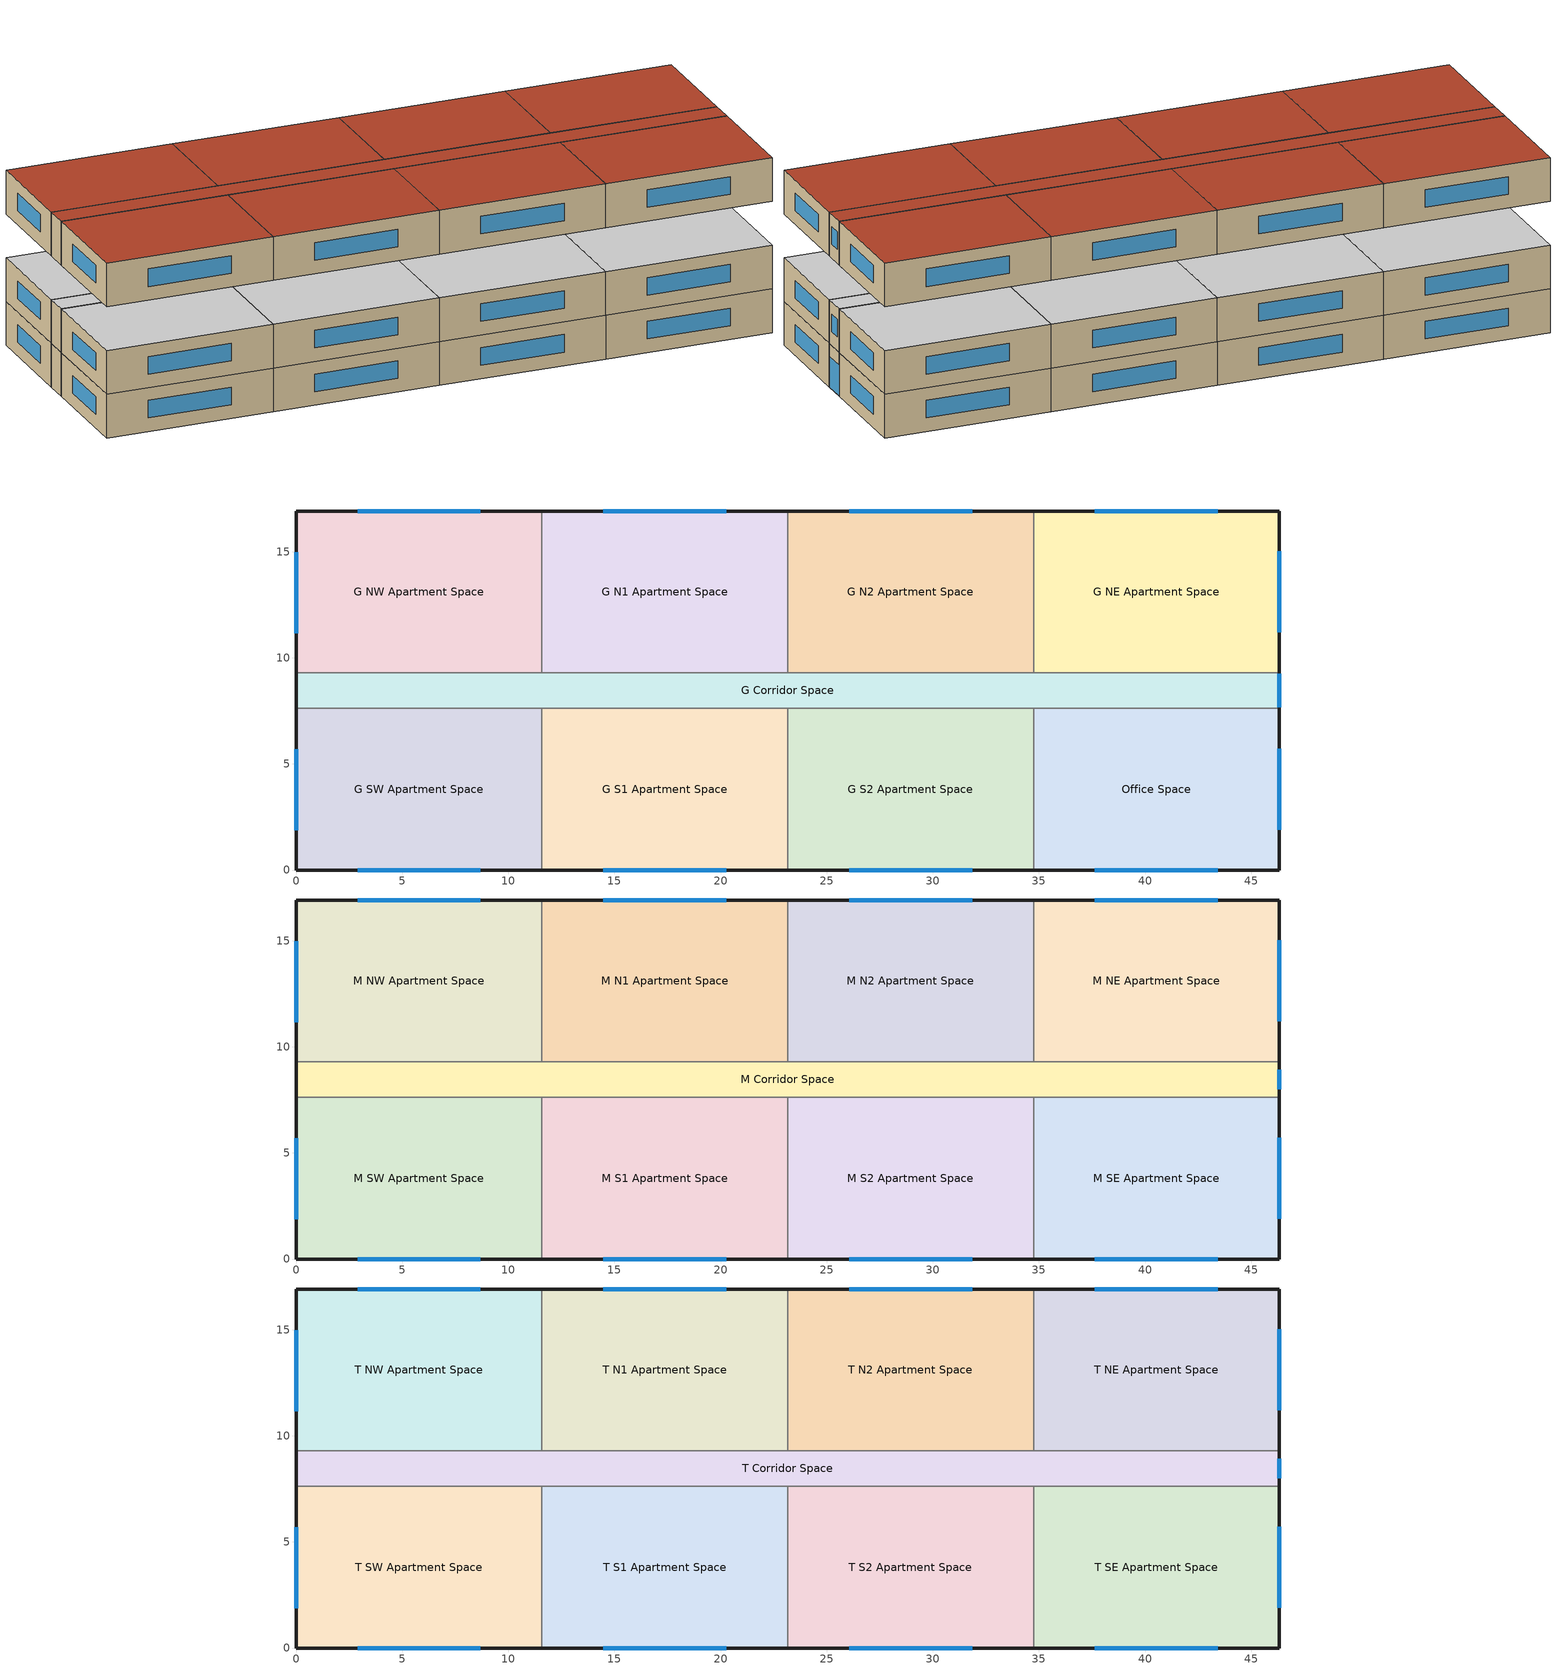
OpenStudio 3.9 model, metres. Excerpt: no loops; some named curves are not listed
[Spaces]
G N2 Apartment Space
 floor ground (F-Factor Slab - g GFloor N2A): 34.75,16.92 34.75,9.3 23.16,9.3 23.16,16.92 z0
 wall outside (res_ext_wall_grd): 34.75,16.92 23.16,16.92 z0:3.05
 wall to G N1 Apartment Space: 23.16,16.92 23.16,9.3 z0:3.05
 wall to G Corridor Space (int_wall): 23.16,9.3 34.75,9.3 z0:3.05
 wall to G NE Apartment Space (int_wall): 34.75,9.3 34.75,16.92 z0:3.05
 window (ResWindow_U_0.5946_SHGC_0.39): 31.85,16.92 26.06,16.92 z0.95:2.17
 ceiling adiabatic (int_slab_ceiling): 34.75,9.3 34.75,16.92 23.16,16.92 23.16,9.3 z3.05
G SW Apartment Space
 floor ground (F-Factor Slab - g GFloor SWA): 11.58,7.62 11.58,0 0,0 0,7.62 z0
 wall outside (res_ext_wall_grd): 0,7.62 0,0 11.58,0 z0:3.05
 wall to G Corridor Space (int_wall): 11.58,7.62 0,7.62 z0:3.05
 wall to G S1 Apartment Space (int_wall): 11.58,0 11.58,7.62 z0:3.05
 window (ResWindow_U_0.5946_SHGC_0.39): 2.9,0 8.69,0 / 0,5.68 0,1.87 z0.95:2.17
 ceiling adiabatic (int_slab_ceiling): 11.58,0 11.58,7.62 0,7.62 0,0 z3.05
G S1 Apartment Space
 floor ground (F-Factor Slab - g GFloor S1A): 23.16,7.62 23.16,0 11.58,0 11.58,7.62 z0
 wall outside (res_ext_wall_grd): 11.58,0 23.16,0 z0:3.05
 wall to G Corridor Space (int_wall): 23.16,7.62 11.58,7.62 z0:3.05
 wall to G S2 Apartment Space (int_wall): 23.16,0 23.16,7.62 z0:3.05
 window (ResWindow_U_0.5946_SHGC_0.39): 14.48,0 20.27,0 z0.95:2.17
 ceiling adiabatic (int_slab_ceiling): 23.16,0 23.16,7.62 11.58,7.62 11.58,0 z3.05
G S2 Apartment Space
 floor ground (F-Factor Slab - g GFloor S2A): 34.75,7.62 34.75,0 23.16,0 23.16,7.62 z0
 wall outside (res_ext_wall_grd): 23.16,0 34.75,0 z0:3.05
 wall to G Corridor Space (int_wall): 34.75,7.62 23.16,7.62 z0:3.05
 wall to Office Space (int_wall): 34.75,0 34.75,7.62 z0:3.05
 window (ResWindow_U_0.5946_SHGC_0.39): 26.06,0 31.85,0 z0.95:2.17
 ceiling adiabatic (int_slab_ceiling): 34.75,0 34.75,7.62 23.16,7.62 23.16,0 z3.05
Office Space
 floor ground (F-Factor Slab - g GFloor SEA): 46.33,7.62 46.33,0 34.75,0 34.75,7.62 z0
 wall outside (nonres_ext_wall_grd): 34.75,0 46.33,0 46.33,7.62 z0:3.05
 wall to G Corridor Space (int_wall): 46.33,7.62 34.75,7.62 z0:3.05
 window (NonresWindow_U_0.5946_SHGC_0.39): 37.64,0 43.43,0 / 46.33,1.9 46.33,5.71 z0.95:2.17
 ceiling adiabatic (int_slab_ceiling): 46.33,0 46.33,7.62 34.75,7.62 34.75,0 z3.05
G NW Apartment Space
 floor ground (F-Factor Slab - g GFloor NWA): 11.58,16.92 11.58,9.3 0,9.3 0,16.92 z0
 wall outside (res_ext_wall_grd): 11.58,16.92 0,16.92 0,9.3 z0:3.05
 wall to G Corridor Space (int_wall): 0,9.3 11.58,9.3 z0:3.05
 wall to G N1 Apartment Space (int_wall): 11.58,9.3 11.58,16.92 z0:3.05
 window (ResWindow_U_0.5946_SHGC_0.39): 0,14.97 0,11.16 / 8.69,16.92 2.89,16.92 z0.95:2.17
 ceiling adiabatic (int_slab_ceiling): 11.58,9.3 11.58,16.92 0,16.92 0,9.3 z3.05
G N1 Apartment Space
 floor ground (F-Factor Slab - g GFloor N1A): 23.16,16.92 23.16,9.3 11.58,9.3 11.58,16.92 z0
 wall outside (res_ext_wall_grd): 23.16,16.92 11.58,16.92 z0:3.05
 wall to G Corridor Space (int_wall): 11.58,9.3 23.16,9.3 z0:3.05
 window (ResWindow_U_0.5946_SHGC_0.39): 20.27,16.92 14.48,16.92 z0.95:2.17
 ceiling adiabatic (int_slab_ceiling): 23.16,9.3 23.16,16.92 11.58,16.92 11.58,9.3 z3.05
G NE Apartment Space
 floor ground (F-Factor Slab - g GFloor NEA): 46.33,16.92 46.33,9.3 34.75,9.3 34.75,16.92 z0
 wall outside (res_ext_wall_grd): 46.33,9.3 46.33,16.92 34.75,16.92 z0:3.05
 wall to G Corridor Space (int_wall): 34.75,9.3 46.33,9.3 z0:3.05
 window (ResWindow_U_0.5946_SHGC_0.39): 46.33,11.2 46.33,15.01 / 43.43,16.92 37.64,16.92 z0.95:2.17
 ceiling adiabatic (int_slab_ceiling): 46.33,9.3 46.33,16.92 34.75,16.92 34.75,9.3 z3.05
G Corridor Space
 floor ground (F-Factor Slab - g Floor C): 46.33,9.3 46.33,7.62 0,7.62 0,9.3 z0
 wall outside (nonres_ext_wall_grd): 0,9.3 0,7.62 / 46.33,7.62 46.33,9.3 z0:3.05
 window (NonresWindow_U_0.5946_SHGC_0.39): 46.33,7.67 46.33,9.25 z0.03:2.13
 ceiling adiabatic (int_slab_ceiling): 46.33,7.62 46.33,9.3 0,9.3 0,7.62 z3.05
M NW Apartment Space
 floor adiabatic (ext_slab_8in_with_carpet): 11.58,16.92 11.58,9.3 0,9.3 0,16.92 z3.05
 wall outside (res_ext_wall_mid): 11.58,16.92 0,16.92 0,9.3 z3.05:6.1
 wall to M Corridor Space (int_wall): 0,9.3 11.58,9.3 z3.05:6.1
 wall to M N1 Apartment Space (int_wall): 11.58,9.3 11.58,16.92 z3.05:6.1
 window (ResWindow_U_0.5946_SHGC_0.39): 0,14.97 0,11.16 / 8.69,16.92 2.89,16.92 z4:5.22
 ceiling adiabatic (int_slab_ceiling): 11.58,9.3 11.58,16.92 0,16.92 0,9.3 z6.1
M N1 Apartment Space
 floor adiabatic (ext_slab_8in_with_carpet): 23.16,16.92 23.16,9.3 11.58,9.3 11.58,16.92 z3.05
 wall outside (res_ext_wall_mid): 23.16,16.92 11.58,16.92 z3.05:6.1
 wall to M Corridor Space (int_wall): 11.58,9.3 23.16,9.3 z3.05:6.1
 wall to M N2 Apartment Space (int_wall): 23.16,9.3 23.16,16.92 z3.05:6.1
 window (ResWindow_U_0.5946_SHGC_0.39): 20.27,16.92 14.48,16.92 z4:5.22
 ceiling adiabatic (int_slab_ceiling): 23.16,9.3 23.16,16.92 11.58,16.92 11.58,9.3 z6.1
M N2 Apartment Space
 floor adiabatic (ext_slab_8in_with_carpet): 34.75,16.92 34.75,9.3 23.16,9.3 23.16,16.92 z3.05
 wall outside (res_ext_wall_mid): 34.75,16.92 23.16,16.92 z3.05:6.1
 wall to M Corridor Space (int_wall): 23.16,9.3 34.75,9.3 z3.05:6.1
 wall to M NE Apartment Space (int_wall): 34.75,9.3 34.75,16.92 z3.05:6.1
 window (ResWindow_U_0.5946_SHGC_0.39): 31.85,16.92 26.06,16.92 z4:5.22
 ceiling adiabatic (int_slab_ceiling): 34.75,9.3 34.75,16.92 23.16,16.92 23.16,9.3 z6.1
M NE Apartment Space
 floor adiabatic (ext_slab_8in_with_carpet): 46.33,16.92 46.33,9.3 34.75,9.3 34.75,16.92 z3.05
 wall outside (res_ext_wall_mid): 46.33,9.3 46.33,16.92 34.75,16.92 z3.05:6.1
 wall to M Corridor Space (int_wall): 34.75,9.3 46.33,9.3 z3.05:6.1
 window (ResWindow_U_0.5946_SHGC_0.39): 46.33,11.2 46.33,15.01 / 43.43,16.92 37.64,16.92 z4:5.22
 ceiling adiabatic (int_slab_ceiling): 46.33,9.3 46.33,16.92 34.75,16.92 34.75,9.3 z6.1
M SW Apartment Space
 floor adiabatic (ext_slab_8in_with_carpet): 11.58,7.62 11.58,0 0,0 0,7.62 z3.05
 wall outside (res_ext_wall_mid): 0,7.62 0,0 11.58,0 z3.05:6.1
 wall to M Corridor Space (int_wall): 11.58,7.62 0,7.62 z3.05:6.1
 wall to M S1 Apartment Space (int_wall): 11.58,0 11.58,7.62 z3.05:6.1
 window (ResWindow_U_0.5946_SHGC_0.39): 0,5.68 0,1.87 / 2.9,0 8.69,0 z4:5.22
 ceiling adiabatic (int_slab_ceiling): 11.58,0 11.58,7.62 0,7.62 0,0 z6.1
M SE Apartment Space
 floor adiabatic (ext_slab_8in_with_carpet): 46.33,7.62 46.33,0 34.75,0 34.75,7.62 z3.05
 wall outside (res_ext_wall_mid): 34.75,0 46.33,0 46.33,7.62 z3.05:6.1
 wall to M S2 Apartment Space: 34.75,7.62 34.75,0 z3.05:6.1
 wall to M Corridor Space (int_wall): 46.33,7.62 34.75,7.62 z3.05:6.1
 window (ResWindow_U_0.5946_SHGC_0.39): 37.64,0 43.43,0 / 46.33,1.9 46.33,5.71 z4:5.22
 ceiling adiabatic (int_slab_ceiling): 46.33,0 46.33,7.62 34.75,7.62 34.75,0 z6.1
M S1 Apartment Space
 floor adiabatic (ext_slab_8in_with_carpet): 23.16,7.62 23.16,0 11.58,0 11.58,7.62 z3.05
 wall outside (res_ext_wall_mid): 11.58,0 23.16,0 z3.05:6.1
 wall to M Corridor Space (int_wall): 23.16,7.62 11.58,7.62 z3.05:6.1
 wall to M S2 Apartment Space (int_wall): 23.16,0 23.16,7.62 z3.05:6.1
 window (ResWindow_U_0.5946_SHGC_0.39): 14.48,0 20.27,0 z4:5.22
 ceiling adiabatic (int_slab_ceiling): 23.16,0 23.16,7.62 11.58,7.62 11.58,0 z6.1
M S2 Apartment Space
 floor adiabatic (ext_slab_8in_with_carpet): 34.75,7.62 34.75,0 23.16,0 23.16,7.62 z3.05
 wall outside (res_ext_wall_mid): 23.16,0 34.75,0 z3.05:6.1
 wall to M Corridor Space (int_wall): 34.75,7.62 23.16,7.62 z3.05:6.1
 window (ResWindow_U_0.5946_SHGC_0.39): 26.06,0 31.85,0 z4:5.22
 ceiling adiabatic (int_slab_ceiling): 34.75,0 34.75,7.62 23.16,7.62 23.16,0 z6.1
M Corridor Space
 floor adiabatic (ext_slab_8in_with_carpet): 46.33,9.3 46.33,7.62 0,7.62 0,9.3 z3.05
 wall outside (nonres_ext_wall_mid): 0,9.3 0,7.62 / 46.33,7.62 46.33,9.3 z3.05:6.1
 window (NonresWindow_U_0.5946_SHGC_0.39): 46.33,8 46.33,8.91 z4:5.22
 ceiling adiabatic (int_slab_ceiling): 46.33,7.62 46.33,9.3 0,9.3 0,7.62 z6.1
T NW Apartment Space
 floor adiabatic (ext_slab_8in_with_carpet): 11.58,16.92 11.58,9.3 0,9.3 0,16.92 z9.14
 wall outside (res_ext_wall_top): 11.58,16.92 0,16.92 0,9.3 z9.14:12.19
 wall to T Corridor Space (int_wall): 0,9.3 11.58,9.3 z9.14:12.19
 wall to T N1 Apartment Space (int_wall): 11.58,9.3 11.58,16.92 z9.14:12.19
 window (ResWindow_U_0.5946_SHGC_0.39): 0,14.97 0,11.16 / 8.69,16.92 2.89,16.92 z10.1:11.32
 roof outside (res_roof): 11.58,9.3 11.58,16.92 0,16.92 0,9.3 z12.19
T N1 Apartment Space
 floor adiabatic (ext_slab_8in_with_carpet): 23.16,16.92 23.16,9.3 11.58,9.3 11.58,16.92 z9.14
 wall outside (res_ext_wall_top): 23.16,16.92 11.58,16.92 z9.14:12.19
 wall to T Corridor Space (int_wall): 11.58,9.3 23.16,9.3 z9.14:12.19
 wall to T N2 Apartment Space (int_wall): 23.16,9.3 23.16,16.92 z9.14:12.19
 window (ResWindow_U_0.5946_SHGC_0.39): 20.27,16.92 14.48,16.92 z10.1:11.32
 roof outside (res_roof): 23.16,9.3 23.16,16.92 11.58,16.92 11.58,9.3 z12.19
T N2 Apartment Space
 floor adiabatic (ext_slab_8in_with_carpet): 34.75,16.92 34.75,9.3 23.16,9.3 23.16,16.92 z9.14
 wall outside (res_ext_wall_top): 34.75,16.92 23.16,16.92 z9.14:12.19
 wall to T Corridor Space (int_wall): 23.16,9.3 34.75,9.3 z9.14:12.19
 wall to T NE Apartment Space (int_wall): 34.75,9.3 34.75,16.92 z9.14:12.19
 window (ResWindow_U_0.5946_SHGC_0.39): 31.85,16.92 26.06,16.92 z10.1:11.32
 roof outside (res_roof): 34.75,9.3 34.75,16.92 23.16,16.92 23.16,9.3 z12.19
T NE Apartment Space
 floor adiabatic (ext_slab_8in_with_carpet): 46.33,16.92 46.33,9.3 34.75,9.3 34.75,16.92 z9.14
 wall outside (res_ext_wall_top): 46.33,9.3 46.33,16.92 34.75,16.92 z9.14:12.19
 wall to T Corridor Space (int_wall): 34.75,9.3 46.33,9.3 z9.14:12.19
 window (ResWindow_U_0.5946_SHGC_0.39): 46.33,11.2 46.33,15.01 / 43.43,16.92 37.64,16.92 z10.1:11.32
 roof outside (res_roof): 46.33,9.3 46.33,16.92 34.75,16.92 34.75,9.3 z12.19
T SW Apartment Space
 floor adiabatic (ext_slab_8in_with_carpet): 11.58,7.62 11.58,0 0,0 0,7.62 z9.14
 wall outside (res_ext_wall_top): 0,7.62 0,0 11.58,0 z9.14:12.19
 wall to T Corridor Space (int_wall): 11.58,7.62 0,7.62 z9.14:12.19
 wall to T S1 Apartment Space (int_wall): 11.58,0 11.58,7.62 z9.14:12.19
 window (ResWindow_U_0.5946_SHGC_0.39): 2.9,0 8.69,0 / 0,5.68 0,1.87 z10.1:11.32
 roof outside (res_roof): 11.58,0 11.58,7.62 0,7.62 0,0 z12.19
T SE Apartment Space
 floor adiabatic (ext_slab_8in_with_carpet): 46.33,7.62 46.33,0 34.75,0 34.75,7.62 z9.14
 wall outside (res_ext_wall_top): 34.75,0 46.33,0 46.33,7.62 z9.14:12.19
 wall to T S2 Apartment Space: 34.75,7.62 34.75,0 z9.14:12.19
 wall to T Corridor Space (int_wall): 46.33,7.62 34.75,7.62 z9.14:12.19
 window (ResWindow_U_0.5946_SHGC_0.39): 37.64,0 43.43,0 / 46.33,1.9 46.33,5.71 z10.1:11.32
 roof outside (res_roof): 46.33,0 46.33,7.62 34.75,7.62 34.75,0 z12.19
T S1 Apartment Space
 floor adiabatic (ext_slab_8in_with_carpet): 23.16,7.62 23.16,0 11.58,0 11.58,7.62 z9.14
 wall outside (res_ext_wall_top): 11.58,0 23.16,0 z9.14:12.19
 wall to T Corridor Space (int_wall): 23.16,7.62 11.58,7.62 z9.14:12.19
 wall to T S2 Apartment Space (int_wall): 23.16,0 23.16,7.62 z9.14:12.19
 window (ResWindow_U_0.5946_SHGC_0.39): 14.48,0 20.27,0 z10.1:11.32
 roof outside (res_roof): 23.16,0 23.16,7.62 11.58,7.62 11.58,0 z12.19
T S2 Apartment Space
 floor adiabatic (ext_slab_8in_with_carpet): 34.75,7.62 34.75,0 23.16,0 23.16,7.62 z9.14
 wall outside (res_ext_wall_top): 23.16,0 34.75,0 z9.14:12.19
 wall to T Corridor Space (int_wall): 34.75,7.62 23.16,7.62 z9.14:12.19
 window (ResWindow_U_0.5946_SHGC_0.39): 26.06,0 31.85,0 z10.1:11.32
 roof outside (res_roof): 34.75,0 34.75,7.62 23.16,7.62 23.16,0 z12.19
T Corridor Space
 floor adiabatic (ext_slab_8in_with_carpet): 46.33,9.3 46.33,7.62 0,7.62 0,9.3 z9.14
 wall outside (nonres_ext_wall_top): 0,9.3 0,7.62 / 46.33,7.62 46.33,9.3 z9.14:12.19
 window (NonresWindow_U_0.5946_SHGC_0.39): 46.33,8 46.33,8.91 z10.1:11.32
 roof outside (nonres_roof): 46.33,7.62 46.33,9.3 0,9.3 0,7.62 z12.19
[Site]
Boston Logan IntL Arpt: Latitude {deg}=42.37; Longitude {deg}=-71.02; Time Zone {hr}=-5; Elevation {m}=6; Terrain=City
[Building]
Prototype 4 - DOERefPre1980MidriseApartment - BERDO Configuration: North Axis {deg}=0; Default Construction Set=DOE Ref Pre-1980 - MidApt - ASHRAE 169-2013-5A
[ClimateZones]
Climate Zone Institution Name 1=ASHRAE; Climate Zone Document Name 1=ANSI/ASHRAE Standard 169; Climate Zone Document Year 1=2006; Climate Zone Value 1=5A; Climate Zone Institution Name 2=CEC; Climate Zone Document Name 2=California Climate Zone Descriptions; Climate Zone Document Year 2=1995
[SizingPeriod:DesignDay] Barometric Pressure {Pa}=101253; Rain Indicator=No; Snow Indicator=No; Day of Month=21; Daylight Saving Time Indicator=No; Humidity Condition Type=Wetbulb; Dry-Bulb Temperature Range Modifier Type=DefaultMultipliers
Name | Maximum Dry-Bulb Temperature {C} | Daily Dry-Bulb Temperature Range {deltaC} | Wind Speed {m/s} | Wind Direction {deg} | Month | Day Type | Wetbulb or DewPoint at Maximum Dry-Bulb {C} | Solar Model Indicator | ASHRAE Clear Sky Optical Depth for Beam Irradiance | ASHRAE Clear Sky Optical Depth for Diffuse Irradiance | Sky Clearness
Boston Logan IntL Arpt Ann Clg .4% Condns DB=>MWB 1 | 32.7 | 8.4 | 6.3 | 270 | 7 | SummerDesignDay | 22.9 | ASHRAETau | 0.488 | 1.95
Boston Logan IntL Arpt Ann Clg .4% Condns WB=>MDB 1 | 30.2 | 8.4 | 6.3 | 270 | 7 | SummerDesignDay | 24.6 | ASHRAETau | 0.488 | 1.95
Boston Logan IntL Arpt Ann Htg 99.6% Condns DB 1 | -13.6 | 0 | 7.2 | 320 | 1 | WinterDesignDay | -13.6 | ASHRAEClearSky |  |  | 0
[Material]
Name | Roughness | Thickness {m} | Conductivity {W/m-K} | Density {kg/m3} | Specific Heat {J/kg-K} | Thermal Absorptance | Solar Absorptance | Visible Absorptance
Std Wood 6inch | MediumSmooth | 0.15 | 0.12 | 540 | 1210 | 0.9 | 0.7 | 0.7
F07 25mm stucco; 25mm Stucco | Smooth | 0.0254 | 0.72 | 1856 | 840 | 0.9 | 0.7 | 0.7
F08 Metal surface | Smooth | 0.0008 | 45.28 | 7824 | 500
F13 Built-up roofing | Rough | 0.0095 | 0.16 | 1120 | 1460 | 0.9 | 0.7
G01 13mm gypsum board | Smooth | 0.0127 | 0.16 | 800 | 1090 | 0.9 | 0.7 | 0.5
G01 16mm gypsum board | MediumSmooth | 0.0159 | 0.16 | 800 | 1090
100mm Normalweight concrete floor | MediumRough | 0.1016 | 2.31 | 2322 | 832
200mm Normalweight concrete floor | MediumRough | 0.2032 | 2.31 | 2322 | 832
4 in. Normalweight Concrete Floor | MediumRough | 0.1016 | 2.31 | 2322 | 832 | 0.9 | 0.7 | 0.7
5/8 in. Gypsum Board | MediumSmooth | 0.0159 | 0.16 | 800 | 1090 | 0.9 | 0.7 | 0.7
Roof Membrane | VeryRough | 0.0095 | 0.16 | 1121.29 | 1460 | 0.9 | 0.7 | 0.7
Metal Roof Surface | Smooth | 0.0008 | 45.28 | 7824 | 500 | 0.9 | 0.7 | 0.7
6 in. Normalweight Concrete Floor | MediumRough | 0.1524 | 2.31 | 2322 | 832 | 0.9 | 0.7 | 0.7
8 in. Concrete Block Basement Wall | MediumRough | 0.2032 | 1.326 | 1842 | 912 | 0.9 | 0.7 | 0.7
G05 25mm wood | MediumSmooth | 0.0254 | 0.15 | 608 | 1630 | 0.9 | 0.5 | 0.5
[Material:NoMass] Thermal Absorptance=0.9; Solar Absorptance=0.7
Name | Roughness | Thermal Resistance {m2-K/W} | Visible Absorptance
CP02 CARPET PAD | VeryRough | 0.21648 | 0.8
Nonres_Roof_Insulation; Res_Roof_Insulation | MediumSmooth | 2.59864 | 0.7
Nonres_Exterior_Wall_Insulation_grd | MediumSmooth | 0.93694 | 0.7
Nonres_Exterior_Wall_Insulation_mid | MediumSmooth | 0.916855 | 0.7
Nonres_Exterior_Wall_Insulation_top | MediumSmooth | 0.667952 | 0.7
Res_Exterior_Wall_Insulation_grd | MediumSmooth | 1.16996 | 0.7
Res_Exterior_Wall_Insulation_mid | MediumSmooth | 1.14224 | 0.7
Res_Exterior_Wall_Insulation_top | MediumSmooth | 0.810594 | 0.7
Typical Insulation R-4.23 | Smooth | 0.74519 | 0.7
Typical Carpet Pad | Smooth | 0.21648 | 0.8
Typical Insulation R-12.77 | Smooth | 2.24922 | 0.7
Typical Insulation | Smooth | 0.0282222 | 0.7
[Construction]
InteriorFurnishings: Std Wood 6inch
int_wall; Typical Interior Wall: G01 13mm gypsum board, G01 13mm gypsum board
ext_slab_8in_with_carpet: 200mm Normalweight concrete floor, CP02 CARPET PAD
int_slab_ceiling; Typical Interior Ceiling: CP02 CARPET PAD, 100mm Normalweight concrete floor
nonres_roof: F13 Built-up roofing, Nonres_Roof_Insulation, F08 Metal surface
res_roof: F13 Built-up roofing, Res_Roof_Insulation, F08 Metal surface
nonres_ext_wall_grd: F07 25mm stucco, G01 16mm gypsum board, Nonres_Exterior_Wall_Insulation_grd, G01 16mm gypsum board
nonres_ext_wall_mid: F07 25mm stucco, G01 16mm gypsum board, Nonres_Exterior_Wall_Insulation_mid, G01 16mm gypsum board
nonres_ext_wall_top: F07 25mm stucco, G01 16mm gypsum board, Nonres_Exterior_Wall_Insulation_top, G01 16mm gypsum board
res_ext_wall_grd: F07 25mm stucco, G01 16mm gypsum board, Res_Exterior_Wall_Insulation_grd, G01 16mm gypsum board
res_ext_wall_mid: F07 25mm stucco, G01 16mm gypsum board, Res_Exterior_Wall_Insulation_mid, G01 16mm gypsum board
res_ext_wall_top: F07 25mm stucco, G01 16mm gypsum board, Res_Exterior_Wall_Insulation_top, G01 16mm gypsum board
NonresWindow_U_0.5946_SHGC_0.39: Nonres Window Glazing Layer
ResWindow_U_0.5946_SHGC_0.39: Res Window Glazing Layer
Typical Insulated Exterior Mass Floor: Typical Insulation R-4.23, 4 in. Normalweight Concrete Floor, Typical Carpet Pad
Typical Insulated Steel Framed Exterior Wall R-6.41: 25mm Stucco, 5/8 in. Gypsum Board, Typical Insulation R-4.23, 5/8 in. Gypsum Board
Typical IEAD Roof R-13.89: Roof Membrane, Typical Insulation R-12.77, Metal Roof Surface
Typical Interior Floor: 100mm Normalweight concrete floor, CP02 CARPET PAD
Typical Insulated Carpeted 6in Slab Floor: 6 in. Normalweight Concrete Floor, Typical Carpet Pad
Typical Insulated Basement Mass Wall: 8 in. Concrete Block Basement Wall
U 0.62 SHGC 0.41 Simple Glazing: U 0.62 SHGC 0.41 Simple Glazing
Typical Insulated Metal Door: F08 Metal surface, Typical Insulation
U 0.88 SHGC 0.16 Sgl Ref-A-L Clr 6mm: REF A CLEAR LO 6MM
Typical Overhead Door: Typical Insulation
Typical Interior Window: Clear 3mm
Typical Interior Door; Typical Interior Partition: G05 25mm wood
[WindowMaterial:SimpleGlazingSystem]
Name | U-Factor {W/m2-K} | Solar Heat Gain Coefficient | Visible Transmittance
Nonres Window Glazing Layer; Res Window Glazing Layer | 3.37629 | 0.39 | 0.39
U 0.62 SHGC 0.41 Simple Glazing | 3.52052 | 0.41 | 0.81
[DefaultConstructionSet]
DOE Ref Pre-1980 - MidApt - ASHRAE 169-2013-5A: Default Exterior Surface Constructions=Default Surface Constructions 1; Default Interior Surface Constructions=Default Surface Constructions 2; Default Ground Contact Surface Constructions=Default Surface Constructions 3; Default Exterior SubSurface Constructions=Default Sub Surface Constructions 1; Default Interior SubSurface Constructions=Default Sub Surface Constructions 2; Interior Partition Construction=Typical Interior Partition
[DefaultSurfaceConstructions]
Name | Floor Construction | Wall Construction | Roof Ceiling Construction
Default Surface Constructions 1 | Typical Insulated Exterior Mass Floor | Typical Insulated Steel Framed Exterior Wall R-6.41 | Typical IEAD Roof R-13.89
Default Surface Constructions 2 | Typical Interior Floor | Typical Interior Wall | Typical Interior Ceiling
Default Surface Constructions 3 | Typical Insulated Carpeted 6in Slab Floor | Typical Insulated Basement Mass Wall
[DefaultSubSurfaceConstructions]
Name | Fixed Window Construction | Operable Window Construction | Door Construction | Glass Door Construction | Overhead Door Construction | Tubular Daylight Dome Construction | Tubular Daylight Diffuser Construction
Default Sub Surface Constructions 1 | U 0.62 SHGC 0.41 Simple Glazing | U 0.62 SHGC 0.41 Simple Glazing | Typical Insulated Metal Door | U 0.88 SHGC 0.16 Sgl Ref-A-L Clr 6mm | Typical Overhead Door | Typical Interior Window | Typical Interior Window
Default Sub Surface Constructions 2 | Typical Interior Window | Typical Interior Window | Typical Interior Door
[WindowMaterial:Glazing] Optical Data Type=SpectralAverage; Infrared Transmittance at Normal Incidence=0; Front Side Infrared Hemispherical Emissivity=0.84; Conductivity {W/m-K}=0.9; Dirt Correction Factor for Solar and Visible Transmittance=1; Solar Diffusing=No
Name | Thickness {m} | Solar Transmittance at Normal Incidence | Front Side Solar Reflectance at Normal Incidence | Back Side Solar Reflectance at Normal Incidence | Visible Transmittance at Normal Incidence | Front Side Visible Reflectance at Normal Incidence | Back Side Visible Reflectance at Normal Incidence | Back Side Infrared Hemispherical Emissivity
REF A CLEAR LO 6MM | 0.006 | 0.066 | 0.341 | 0.493 | 0.08 | 0.41 | 0.37 | 0.4
Clear 3mm | 0.003 | 0.837 | 0.075 | 0.075 | 0.898 | 0.081 | 0.081 | 0.84
[Construction:FfactorGroundFloor] F-Factor {W/m-K}=0.73
Name | Area {m2} | PerimeterExposed {m}
F-Factor Slab - g GFloor SWA; F-Factor Slab - g GFloor SEA; F-Factor Slab - g GFloor N1A; F-Factor Slab - g GFloor N2A; F-Factor Slab - g GFloor S1A; F-Factor Slab - g GFloor S2A; F-Factor Slab - g GFloor NEA; F-Factor Slab - g GFloor NWA | 88.2493 | 38.4029
F-Factor Slab - g Floor C | 77.6594 | 96.0073
[ThermalZone] Multiplier=1; Use Ideal Air Loads=No
Name | Thermostat
G SW Apartment | Thermostat Setpoint Dual Setpoint 1
G NW Apartment | Thermostat Setpoint Dual Setpoint 3
G N2 Apartment | Thermostat Setpoint Dual Setpoint 2
Office | Thermostat Setpoint Dual Setpoint 4
G NE Apartment | Thermostat Setpoint Dual Setpoint 5
G N1 Apartment | Thermostat Setpoint Dual Setpoint 6
G S1 Apartment | Thermostat Setpoint Dual Setpoint 7
G S2 Apartment | Thermostat Setpoint Dual Setpoint 8
M SW Apartment | Thermostat Setpoint Dual Setpoint 9
M NW Apartment | Thermostat Setpoint Dual Setpoint 10
M SE Apartment | Thermostat Setpoint Dual Setpoint 11
M NE Apartment | Thermostat Setpoint Dual Setpoint 12
M N1 Apartment | Thermostat Setpoint Dual Setpoint 15
M N2 Apartment | Thermostat Setpoint Dual Setpoint 14
M S1 Apartment | Thermostat Setpoint Dual Setpoint 16
M S2 Apartment | Thermostat Setpoint Dual Setpoint 17
T SW Apartment | Thermostat Setpoint Dual Setpoint 18
T NW Apartment | Thermostat Setpoint Dual Setpoint 19
T SE Apartment | Thermostat Setpoint Dual Setpoint 13
T NE Apartment | Thermostat Setpoint Dual Setpoint 20
T N1 Apartment | Thermostat Setpoint Dual Setpoint 21
T N2 Apartment | Thermostat Setpoint Dual Setpoint 22
T S1 Apartment | Thermostat Setpoint Dual Setpoint 24
T S2 Apartment | Thermostat Setpoint Dual Setpoint 23
M Corridor | Thermostat Setpoint Dual Setpoint 25
T Corridor | Thermostat Setpoint Dual Setpoint 26
G Corridor | Thermostat Setpoint Dual Setpoint 27
[Space]
Name | Space Type | Thermal Zone | Design Specification Outdoor Air Object
G SW Apartment Space | Apartment | G SW Apartment | SZ DSOA G SW Apartment
G NW Apartment Space | Apartment | G NW Apartment | SZ DSOA G NW Apartment
G N2 Apartment Space | Apartment | G N2 Apartment | SZ DSOA G N2 Apartment
Office Space | Office 1 | Office | SZ DSOA Office
G NE Apartment Space | Apartment | G NE Apartment | SZ DSOA G NE Apartment
G N1 Apartment Space | Apartment | G N1 Apartment | SZ DSOA G N1 Apartment
G S1 Apartment Space | Apartment | G S1 Apartment | SZ DSOA G S1 Apartment
G S2 Apartment Space | Apartment | G S2 Apartment | SZ DSOA G S2 Apartment
M SW Apartment Space | Apartment | M SW Apartment | SZ DSOA M SW Apartment
M NW Apartment Space | Apartment | M NW Apartment | SZ DSOA M NW Apartment
M SE Apartment Space | Apartment | M SE Apartment | SZ DSOA M SE Apartment
M NE Apartment Space | Apartment | M NE Apartment | SZ DSOA M NE Apartment
M N1 Apartment Space | Apartment | M N1 Apartment | SZ DSOA M N1 Apartment
M N2 Apartment Space | Apartment | M N2 Apartment | SZ DSOA M N2 Apartment
M S1 Apartment Space | Apartment | M S1 Apartment | SZ DSOA M S1 Apartment
M S2 Apartment Space | Apartment | M S2 Apartment | SZ DSOA M S2 Apartment
T SW Apartment Space | Apartment | T SW Apartment | SZ DSOA T SW Apartment
T NW Apartment Space | Apartment | T NW Apartment | SZ DSOA T NW Apartment
T SE Apartment Space | Apartment | T SE Apartment | SZ DSOA T SE Apartment
T NE Apartment Space | Apartment | T NE Apartment | SZ DSOA T NE Apartment
T N1 Apartment Space | Apartment | T N1 Apartment | SZ DSOA T N1 Apartment
T N2 Apartment Space | Apartment | T N2 Apartment | SZ DSOA T N2 Apartment
T S1 Apartment Space | Apartment | T S1 Apartment | SZ DSOA T S1 Apartment
T S2 Apartment Space | Apartment | T S2 Apartment | SZ DSOA T S2 Apartment
M Corridor Space | Corridor | M Corridor
T Corridor Space | Corridor | T Corridor
G Corridor Space | Corridor | G Corridor
[InternalMass:Definition] Construction=InteriorFurnishings; Design Level Calculation Method=SurfaceArea
Name | Surface Area {m2}
G InternalMass SWA Definition; G InternalMass NWA Definition; G InternalMass SEA Definition; G InternalMass NEA Definition; G InternalMass N1A Definition; G InternalMass N2A Definition; G InternalMass S1A Definition; G InternalMass S2A Definition; T InternalMass SWA Definition; T InternalMass NWA Definition; T InternalMass SEA Definition; T InternalMass NEA Definition; T InternalMass N1A Definition; T InternalMass N2A Definition; T InternalMass S1A Definition; T InternalMass S2A Definition | 88.2493
M InternalMass SWA Definition; M InternalMass NWA Definition; M InternalMass SEA Definition; M InternalMass NEA Definition; M InternalMass N1A Definition; M InternalMass N2A Definition; M InternalMass S1A Definition; M InternalMass S2A Definition | 176.499
[InternalMass] Multiplier=1
Name | Internal Mass Definition | Space or SpaceType
G InternalMass SWA | G InternalMass SWA Definition | G SW Apartment Space
G InternalMass NWA | G InternalMass NWA Definition | G NW Apartment Space
G InternalMass SEA | G InternalMass SEA Definition | Office Space
G InternalMass NEA | G InternalMass NEA Definition | G NE Apartment Space
G InternalMass N1A | G InternalMass N1A Definition | G N1 Apartment Space
G InternalMass N2A | G InternalMass N2A Definition | G N2 Apartment Space
G InternalMass S1A | G InternalMass S1A Definition | G S1 Apartment Space
G InternalMass S2A | G InternalMass S2A Definition | G S2 Apartment Space
M InternalMass SWA | M InternalMass SWA Definition | M SW Apartment Space
M InternalMass NWA | M InternalMass NWA Definition | M NW Apartment Space
M InternalMass SEA | M InternalMass SEA Definition | M SE Apartment Space
M InternalMass NEA | M InternalMass NEA Definition | M NE Apartment Space
M InternalMass N1A | M InternalMass N1A Definition | M N1 Apartment Space
M InternalMass N2A | M InternalMass N2A Definition | M N2 Apartment Space
M InternalMass S1A | M InternalMass S1A Definition | M S1 Apartment Space
M InternalMass S2A | M InternalMass S2A Definition | M S2 Apartment Space
T InternalMass SWA | T InternalMass SWA Definition | T SW Apartment Space
T InternalMass NWA | T InternalMass NWA Definition | T NW Apartment Space
T InternalMass SEA | T InternalMass SEA Definition | T SE Apartment Space
T InternalMass NEA | T InternalMass NEA Definition | T NE Apartment Space
T InternalMass N1A | T InternalMass N1A Definition | T N1 Apartment Space
T InternalMass N2A | T InternalMass N2A Definition | T N2 Apartment Space
T InternalMass S1A | T InternalMass S1A Definition | T S1 Apartment Space
T InternalMass S2A | T InternalMass S2A Definition | T S2 Apartment Space
[SpaceInfiltration:DesignFlowRate]
Name | Space or SpaceType | Schedule | Design Flow Rate Calculation Method | Flow per Exterior Surface Area {m3/s-m2} | Constant Term Coefficient | Temperature Term Coefficient | Velocity Term Coefficient | Velocity Squared Term Coefficient | Design Flow Rate {m3/s}
Infil_GSW | G SW Apartment Space | INF_APT_SCH | Flow/ExteriorWallArea | 0.00102523 | 0 | 0 | 0.224 | 0
Infil_GNW | G NW Apartment Space | INF_APT_SCH | Flow/ExteriorWallArea | 0.00102523 | 0 | 0 | 0.224 | 0
Infil_Office | Office Space | INF_OFF_SCH | Flow/ExteriorWallArea | 0.00102523 | 0 | 0 | 0.224 | 0
Infil_GNE | G NE Apartment Space | INF_APT_SCH | Flow/ExteriorWallArea | 0.00102523 | 0 | 0 | 0.224 | 0
Infil_GN1 | G N1 Apartment Space | INF_APT_SCH | Flow/ExteriorWallArea | 0.00102523 | 0 | 0 | 0.224 | 0
Infil_GN2 | G N2 Apartment Space | INF_APT_SCH | Flow/ExteriorWallArea | 0.00102523 | 0 | 0 | 0.224 | 0
Infil_GS1 | G S1 Apartment Space | INF_APT_SCH | Flow/ExteriorWallArea | 0.00102523 | 0 | 0 | 0.224 | 0
Infil_GS2 | G S2 Apartment Space | INF_APT_SCH | Flow/ExteriorWallArea | 0.00102523 | 0 | 0 | 0.224 | 0
Infil_MSW | M SW Apartment Space | INF_APT_SCH | Flow/ExteriorWallArea | 0.00102523 | 0 | 0 | 0.224 | 0
Infil_MNW | M NW Apartment Space | INF_APT_SCH | Flow/ExteriorWallArea | 0.00102523 | 0 | 0 | 0.224 | 0
Infil_MSE | M SE Apartment Space | INF_APT_SCH | Flow/ExteriorWallArea | 0.00102523 | 0 | 0 | 0.224 | 0
Infil_MNE | M NE Apartment Space | INF_APT_SCH | Flow/ExteriorWallArea | 0.00102523 | 0 | 0 | 0.224 | 0
Infil_MN1 | M N1 Apartment Space | INF_APT_SCH | Flow/ExteriorWallArea | 0.00102523 | 0 | 0 | 0.224 | 0
Infil_MN2 | M N2 Apartment Space | INF_APT_SCH | Flow/ExteriorWallArea | 0.00102523 | 0 | 0 | 0.224 | 0
Infil_MS1 | M S1 Apartment Space | INF_APT_SCH | Flow/ExteriorWallArea | 0.00102523 | 0 | 0 | 0.224 | 0
Infil_MS2 | M S2 Apartment Space | INF_APT_SCH | Flow/ExteriorWallArea | 0.00102523 | 0 | 0 | 0.224 | 0
Infil_SW | T SW Apartment Space | INF_APT_SCH | Flow/ExteriorWallArea | 0.00102523 | 0 | 0 | 0.224 | 0
Infil_NW | T NW Apartment Space | INF_APT_SCH | Flow/ExteriorWallArea | 0.00102523 | 0 | 0 | 0.224 | 0
Infil_SE | T SE Apartment Space | INF_APT_SCH | Flow/ExteriorWallArea | 0.00102523 | 0 | 0 | 0.224 | 0
Infil_NE | T NE Apartment Space | INF_APT_SCH | Flow/ExteriorWallArea | 0.00102523 | 0 | 0 | 0.224 | 0
Infil_TN1 | T N1 Apartment Space | INF_APT_SCH | Flow/ExteriorWallArea | 0.00102523 | 0 | 0 | 0.224 | 0
Infil_TN2 | T N2 Apartment Space | INF_APT_SCH | Flow/ExteriorWallArea | 0.00102523 | 0 | 0 | 0.224 | 0
Infil_TS1 | T S1 Apartment Space | INF_APT_SCH | Flow/ExteriorWallArea | 0.00102523 | 0 | 0 | 0.224 | 0
Infil_TS2 | T S2 Apartment Space | INF_APT_SCH | Flow/ExteriorWallArea | 0.00102523 | 0 | 0 | 0.224 | 0
Infil_GC | G Corridor Space | INF_COR_SCH | Flow/ExteriorWallArea | 0.00102523 | 0 | 0 | 0.224 | 0
Door_Infil_GC | G Corridor Space | INFIL_Door_Opening_SCH | Flow/Space |  | 1 | 0 | 0 | 0 | 0.520558
Infil_MC | M Corridor Space | INF_COR_SCH | Flow/ExteriorWallArea | 0.00102523 | 0 | 0 | 0.224 | 0
Infil_TC | T Corridor Space | INF_COR_SCH | Flow/ExteriorWallArea | 0.00102523 | 0 | 0 | 0.224 | 0
Apartment Infiltration | Apartment |  | Flow/ExteriorWallArea | 0.00113284
Infiltration - G SW Apartment | G SW Apartment Space | Always On Schedule | Flow/ExteriorArea | 0.000472
Infiltration - G N2 Apartment | G N2 Apartment Space | Always On Schedule | Flow/ExteriorArea | 0.000472
Infiltration - G NW Apartment | G NW Apartment Space | Always On Schedule | Flow/ExteriorArea | 0.000472
Office 1 Infiltration | Office 1 |  | Flow/ExteriorWallArea | 0.00113284
Infiltration - G NE Apartment | G NE Apartment Space | Always On Schedule | Flow/ExteriorArea | 0.000472
Infiltration - G N1 Apartment | G N1 Apartment Space | Always On Schedule | Flow/ExteriorArea | 0.000472
Infiltration - G S1 Apartment | G S1 Apartment Space | Always On Schedule | Flow/ExteriorArea | 0.000472
Infiltration - G S2 Apartment | G S2 Apartment Space | Always On Schedule | Flow/ExteriorArea | 0.000472
Infiltration - M SW Apartment | M SW Apartment Space | Always On Schedule | Flow/ExteriorArea | 0.000472
Infiltration - M NW Apartment | M NW Apartment Space | Always On Schedule | Flow/ExteriorArea | 0.000472
Infiltration - M SE Apartment | M SE Apartment Space | Always On Schedule | Flow/ExteriorArea | 0.000472
Infiltration - M NE Apartment | M NE Apartment Space | Always On Schedule | Flow/ExteriorArea | 0.000472
Infiltration - T SE Apartment | T SE Apartment Space | Always On Schedule | Flow/ExteriorArea | 0.000472
Infiltration - M N2 Apartment | M N2 Apartment Space | Always On Schedule | Flow/ExteriorArea | 0.000472
Infiltration - M N1 Apartment | M N1 Apartment Space | Always On Schedule | Flow/ExteriorArea | 0.000472
Infiltration - M S1 Apartment | M S1 Apartment Space | Always On Schedule | Flow/ExteriorArea | 0.000472
Infiltration - M S2 Apartment | M S2 Apartment Space | Always On Schedule | Flow/ExteriorArea | 0.000472
Infiltration - T SW Apartment | T SW Apartment Space | Always On Schedule | Flow/ExteriorArea | 0.000472
Infiltration - T NW Apartment | T NW Apartment Space | Always On Schedule | Flow/ExteriorArea | 0.000472
Infiltration - T NE Apartment | T NE Apartment Space | Always On Schedule | Flow/ExteriorArea | 0.000472
Infiltration - T N1 Apartment | T N1 Apartment Space | Always On Schedule | Flow/ExteriorArea | 0.000472
Infiltration - T N2 Apartment | T N2 Apartment Space | Always On Schedule | Flow/ExteriorArea | 0.000472
Infiltration - T S2 Apartment | T S2 Apartment Space | Always On Schedule | Flow/ExteriorArea | 0.000472
Infiltration - T S1 Apartment | T S1 Apartment Space | Always On Schedule | Flow/ExteriorArea | 0.000472
Corridor Infiltration | Corridor |  | Flow/ExteriorWallArea | 0.00113284
[DesignSpecification:OutdoorAir]
Name | Outdoor Air Flow per Floor Area {m3/s-m2}
SZ DSOA G SW Apartment; SZ DSOA G NW Apartment; SZ DSOA G NE Apartment; SZ DSOA G S1 Apartment; SZ DSOA G N1 Apartment; SZ DSOA G N2 Apartment; SZ DSOA G S2 Apartment; SZ DSOA M SW Apartment; SZ DSOA M NW Apartment; SZ DSOA M SE Apartment; SZ DSOA M NE Apartment; SZ DSOA M N1 Apartment; SZ DSOA M N2 Apartment; SZ DSOA M S1 Apartment; SZ DSOA M S2 Apartment; SZ DSOA T SW Apartment; SZ DSOA T NW Apartment; SZ DSOA T SE Apartment; SZ DSOA T NE Apartment; SZ DSOA T N1 Apartment; SZ DSOA T N2 Apartment; SZ DSOA T S1 Apartment; SZ DSOA T S2 Apartment | 0.000294105
SZ DSOA Office | 0.000508
Apartment Ventilation; Office 1 Ventilation; Corridor Ventilation
[ThermostatSetpoint:DualSetpoint] Heating Setpoint Temperature Schedule=Schedule Ruleset 1; Cooling Setpoint Temperature Schedule=Schedule Ruleset 2
Thermostat Setpoint Dual Setpoint 1; Thermostat Setpoint Dual Setpoint 2; Thermostat Setpoint Dual Setpoint 3; Thermostat Setpoint Dual Setpoint 4; Thermostat Setpoint Dual Setpoint 5; Thermostat Setpoint Dual Setpoint 6; Thermostat Setpoint Dual Setpoint 7; Thermostat Setpoint Dual Setpoint 8; Thermostat Setpoint Dual Setpoint 9; Thermostat Setpoint Dual Setpoint 10; Thermostat Setpoint Dual Setpoint 11; Thermostat Setpoint Dual Setpoint 12; Thermostat Setpoint Dual Setpoint 13; Thermostat Setpoint Dual Setpoint 14; Thermostat Setpoint Dual Setpoint 15; Thermostat Setpoint Dual Setpoint 16; Thermostat Setpoint Dual Setpoint 17; Thermostat Setpoint Dual Setpoint 18; Thermostat Setpoint Dual Setpoint 19; Thermostat Setpoint Dual Setpoint 20; Thermostat Setpoint Dual Setpoint 21; Thermostat Setpoint Dual Setpoint 22; Thermostat Setpoint Dual Setpoint 23; Thermostat Setpoint Dual Setpoint 24; Thermostat Setpoint Dual Setpoint 25; Thermostat Setpoint Dual Setpoint 26; Thermostat Setpoint Dual Setpoint 27
[SpaceType] Standards Building Type=MidriseApartment
Name | Default Schedule Set | Design Specification Outdoor Air Object | Standards Space Type
Apartment | Apartment Schedule Set | Apartment Ventilation | Apartment
Office 1 | Office 1 Schedule Set | Office 1 Ventilation | Office
Corridor | Corridor Schedule Set | Corridor Ventilation | Corridor
[People:Definition]
Apartment People Definition: Number of People Calculation Method=People/Area; People per Space Floor Area {person/m2}=0.0283091; Fraction Radiant=0.3
[People]
Apartment People: People Definition=Apartment People Definition; Space or SpaceType=Apartment; Work Efficiency Schedule=Work Efficiency Schedule; Clothing Insulation Schedule=Clothing Schedule; Air Velocity Schedule=Air Velocity Schedule; Multiplier=1
[Lights:Definition] Design Level Calculation Method=Watts/Area; Fraction Radiant=0; Fraction Visible=0; Return Air Fraction=0
Name | Watts per Space Floor Area {W/m2}
Apartment Lights Definition | 3.10001
Office 1 Lights Definition | 21.9584
Corridor Lights Definition | 9.9028
[Lights]
Name | Lights Definition | Space or SpaceType | Fraction Replaceable
Apartment Lights | Apartment Lights Definition | Apartment | 0
Office 1 Lights | Office 1 Lights Definition | Office 1 | 1
Corridor Lights | Corridor Lights Definition | Corridor | 0
[ElectricEquipment:Definition]
Apartment Elec Equip Definition: Design Level Calculation Method=Watts/Area; Watts per Space Floor Area {W/m2}=4.30556; Fraction Latent=0; Fraction Radiant=0.5; Fraction Lost=0
[ElectricEquipment]
Apartment Elec Equip: Electric Equipment Definition=Apartment Elec Equip Definition; Space or SpaceType=Apartment
[DefaultScheduleSet]
Name | Number of People Schedule | People Activity Level Schedule | Lighting Schedule | Electric Equipment Schedule | Infiltration Schedule
Apartment Schedule Set | MidriseApartment Apartment Occ | MidriseApartment Activity | MidriseApartment Apartment Light | ApartmentMidRise EQP_APT_SCH | MidriseApartment Infil
Office 1 Schedule Set |  |  | MidriseApartment Office Light |  | MidriseApartment OFFICE Infil
Corridor Schedule Set |  |  | MidriseApartment Corridor Light |  | MidriseApartment Infil
[Fan:OnOff] Availability Schedule=Always On Discrete; Fan Total Efficiency=0.6; Pressure Rise {Pa}=300; Maximum Flow Rate {m3/s}=autosize; Motor Efficiency=0.8; Motor In Airstream Fraction=1
Name | Fan Power Ratio Function of Speed Ratio Curve | Fan Efficiency Ratio Function of Speed Ratio Curve
Fan On Off 1 | Fan On Off Power Curve | Fan On Off Efficiency Curve
Fan On Off 2 | Fan On Off Power Curve 1 | Fan On Off Efficiency Curve 1
Fan On Off 3 | Fan On Off Power Curve 2 | Fan On Off Efficiency Curve 2
Fan On Off 4 | Fan On Off Power Curve 3 | Fan On Off Efficiency Curve 3
Fan On Off 5 | Fan On Off Power Curve 4 | Fan On Off Efficiency Curve 4
Fan On Off 6 | Fan On Off Power Curve 5 | Fan On Off Efficiency Curve 5
Fan On Off 7 | Fan On Off Power Curve 6 | Fan On Off Efficiency Curve 6
Fan On Off 8 | Fan On Off Power Curve 7 | Fan On Off Efficiency Curve 7
Fan On Off 9 | Fan On Off Power Curve 8 | Fan On Off Efficiency Curve 8
Fan On Off 10 | Fan On Off Power Curve 9 | Fan On Off Efficiency Curve 9
Fan On Off 11 | Fan On Off Power Curve 10 | Fan On Off Efficiency Curve 10
Fan On Off 12 | Fan On Off Power Curve 11 | Fan On Off Efficiency Curve 11
Fan On Off 13 | Fan On Off Power Curve 12 | Fan On Off Efficiency Curve 12
Fan On Off 14 | Fan On Off Power Curve 13 | Fan On Off Efficiency Curve 13
Fan On Off 15 | Fan On Off Power Curve 14 | Fan On Off Efficiency Curve 14
Fan On Off 16 | Fan On Off Power Curve 15 | Fan On Off Efficiency Curve 15
Fan On Off 17 | Fan On Off Power Curve 16 | Fan On Off Efficiency Curve 16
Fan On Off 18 | Fan On Off Power Curve 17 | Fan On Off Efficiency Curve 17
Fan On Off 19 | Fan On Off Power Curve 18 | Fan On Off Efficiency Curve 18
Fan On Off 20 | Fan On Off Power Curve 19 | Fan On Off Efficiency Curve 19
Fan On Off 21 | Fan On Off Power Curve 20 | Fan On Off Efficiency Curve 20
Fan On Off 22 | Fan On Off Power Curve 21 | Fan On Off Efficiency Curve 21
Fan On Off 23 | Fan On Off Power Curve 22 | Fan On Off Efficiency Curve 22
[Coil:Cooling:DX:SingleSpeed] Availability Schedule=Always On Discrete; Rated Total Cooling Capacity {W}=autosize; Rated Sensible Heat Ratio=autosize; Rated COP {W/W}=3; Rated Air Flow Rate {m3/s}=autosize; Rated Evaporator Fan Power Per Volume Flow Rate 2017 {W/(m3/s)}=773.3; Rated Evaporator Fan Power Per Volume Flow Rate 2023 {W/(m3/s)}=934.4; Minimum Outdoor Dry-Bulb Temperature for Compressor Operation {C}=-25; Nominal Time for Condensate Removal to Begin {s}=0; Ratio of Initial Moisture Evaporation Rate and Steady State Latent Capacity=0; Maximum Cycling Rate {cycles/hr}=0; Latent Capacity Time Constant {s}=0; Condenser Type=AirCooled; Evaporative Condenser Effectiveness=0.9; Evaporative Condenser Air Flow Rate {m3/s}=autosize; Evaporative Condenser Pump Rated Power Consumption {W}=autosize; Crankcase Heater Capacity {W}=0; Maximum Outdoor Dry-Bulb Temperature for Crankcase Heater Operation {C}=10; Basin Heater Capacity {W/K}=0; Basin Heater Setpoint Temperature {C}=2
Name | Total Cooling Capacity Function of Temperature Curve | Total Cooling Capacity Function of Flow Fraction Curve | Energy Input Ratio Function of Temperature Curve | Energy Input Ratio Function of Flow Fraction Curve | Part Load Fraction Correlation Curve
Coil Cooling DX Single Speed 1 | Curve Biquadratic 1 | Curve Quadratic 1 | Curve Biquadratic 2 | Curve Quadratic 2 | Curve Quadratic 3
Coil Cooling DX Single Speed 2 | Curve Biquadratic 3 | Curve Quadratic 4 | Curve Biquadratic 4 | Curve Quadratic 5 | Curve Quadratic 6
Coil Cooling DX Single Speed 3 | Curve Biquadratic 5 | Curve Quadratic 7 | Curve Biquadratic 6 | Curve Quadratic 8 | Curve Quadratic 9
Coil Cooling DX Single Speed 4 | Curve Biquadratic 7 | Curve Quadratic 10 | Curve Biquadratic 8 | Curve Quadratic 11 | Curve Quadratic 12
Coil Cooling DX Single Speed 5 | Curve Biquadratic 9 | Curve Quadratic 13 | Curve Biquadratic 10 | Curve Quadratic 14 | Curve Quadratic 15
Coil Cooling DX Single Speed 6 | Curve Biquadratic 11 | Curve Quadratic 16 | Curve Biquadratic 12 | Curve Quadratic 17 | Curve Quadratic 18
Coil Cooling DX Single Speed 7 | Curve Biquadratic 13 | Curve Quadratic 19 | Curve Biquadratic 14 | Curve Quadratic 20 | Curve Quadratic 21
Coil Cooling DX Single Speed 8 | Curve Biquadratic 15 | Curve Quadratic 22 | Curve Biquadratic 16 | Curve Quadratic 23 | Curve Quadratic 24
[Schedule:Constant]
Always On Schedule: Value=1
[Schedule:Compact]
INF_APT_SCH; INF_OFF_SCH; INF_COR_SCH: Through: 12/31, For: AllDays, Until: 24:00, 1
INFIL_Door_Opening_SCH: Through: 12/31, For: AllDays, Until: 06:00, 0, Until: 07:00, 0.144, Until: 08:00, 1, Until: 17:00, 0.144, Until: 18:00, 1, Until: 22:00, 0.144, Until: 24:00, 0
[Schedule:Ruleset]
Name | Default Day Schedule | Summer Design Day Schedule | Winter Design Day Schedule
Schedule Ruleset 1 | Heating Schedule Setpoint Schedule
Schedule Ruleset 2 | Cooling Schedule Setpoint Schedule
Clothing Schedule | Clothing Schedule Default Winter Clothes
Air Velocity Schedule | Air Velocity Schedule Default
Work Efficiency Schedule | Work Efficiency Schedule Default
MidriseApartment Apartment Occ | MidriseApartment Apartment Occ Default | MidriseApartment Apartment Occ Summer Design Day | MidriseApartment Apartment Occ Winter Design Day
MidriseApartment Activity | MidriseApartment Activity Default | MidriseApartment Activity Summer Design Day | MidriseApartment Activity Winter Design Day
MidriseApartment Apartment Light | MidriseApartment Apartment Light Default | MidriseApartment Apartment Light Summer Design Day | MidriseApartment Apartment Light Winter Design Day
ApartmentMidRise EQP_APT_SCH | ApartmentMidRise EQP_APT_SCH Default | ApartmentMidRise EQP_APT_SCH Summer Design Day | ApartmentMidRise EQP_APT_SCH Winter Design Day
MidriseApartment Infil | MidriseApartment Infil Default | MidriseApartment Infil Summer Design Day | MidriseApartment Infil Winter Design Day
MidriseApartment Office Light | MidriseApartment Office Light Default | MidriseApartment Office Light Summer Design Day | MidriseApartment Office Light Winter Design Day
MidriseApartment OFFICE Infil | MidriseApartment OFFICE Infil Default | MidriseApartment OFFICE Infil Summer Design Day | MidriseApartment OFFICE Infil Winter Design Day
MidriseApartment Corridor Light | MidriseApartment Corridor Light Default | MidriseApartment Corridor Light Summer Design Day | MidriseApartment Corridor Light Winter Design Day
[Schedule:Day]
Heating Schedule Setpoint Schedule: 24, 0, 20
Cooling Schedule Setpoint Schedule: 24, 0, 23
Clothing Schedule Default Winter Clothes: 24, 0, 1
Clothing Schedule Summer Clothes: 24, 0, 0.5
Air Velocity Schedule Default: 24, 0, 0.2
Work Efficiency Schedule Default: 24, 0, 0
MidriseApartment Apartment Occ Default; MidriseApartment Apartment Occ Winter Design Day; MidriseApartment Apartment Occ Summer Design Day: No, 7, 0, 1, 8, 0, 0.85, 9, 0, 0.39, 16, 0, 0.25, 17, 0, 0.3, 18, 0, 0.52, 21, 0, 0.87, 24, 0, 1
MidriseApartment Activity Default; MidriseApartment Activity Winter Design Day; MidriseApartment Activity Summer Design Day: No, 24, 0, 120
MidriseApartment Apartment Light Default; MidriseApartment Apartment Light Winter Design Day; MidriseApartment Apartment Light Summer Design Day: No, 5, 0, 0.167, 6, 0, 0.25, 8, 0, 0.333, 12, 0, 0.25, 15, 0, 0.167, 17, 0, 0.25, 18, 0, 0.333, 19, 0, 0.667, 20, 0, 1, 21, 0, 0.917, 22, 0, 0.833, 23, 0, 0.5, 24, 0, 0.333
ApartmentMidRise EQP_APT_SCH Default; ApartmentMidRise EQP_APT_SCH Winter Design Day; ApartmentMidRise EQP_APT_SCH Summer Design Day: No, 1, 0, 0.649, 2, 0, 0.597, 3, 0, 0.572, 4, 0, 0.559, 5, 0, 0.566, 6, 0, 0.584, 7, 0, 0.625, 8, 0, 0.681, 9, 0, 0.713, 10, 0, 0.721, 11, 0, 0.72, 12, 0, 0.712, 13, 0, 0.716, 14, 0, 0.704, 15, 0, 0.705, 16, 0, 0.718, 17, 0, 0.779, 18, 0, 0.918, 19, 0, 1, 20, 0, 0.983, 21, 0, 0.938, 22, 0, 0.891, 23, 0, 0.835, 24, 0, 0.748
MidriseApartment Infil Default; MidriseApartment Infil Winter Design Day; MidriseApartment Infil Summer Design Day; MidriseApartment OFFICE Infil Winter Design Day; MidriseApartment OFFICE Infil Summer Design Day; MidriseApartment OFFICE Infil WntrDsn|SmrDsn|Wknd Day; MidriseApartment Corridor Light Default; MidriseApartment Corridor Light Winter Design Day; MidriseApartment Corridor Light Summer Design Day: No, 24, 0, 1
MidriseApartment Office Light Default; MidriseApartment Office Light Summer Design Day: No, 8, 0, 0.18, 12, 0, 0.9, 13, 0, 0.8, 17, 0, 0.9, 24, 0, 0.18
MidriseApartment Office Light Winter Design Day; MidriseApartment Office Light WntrDsn|Wknd Day: No, 24, 0, 0.18
MidriseApartment OFFICE Infil Default: No, 8, 0, 1, 17, 0, 0.25, 24, 0, 1
[Schedule:Rule] Rule Order=0; Date Specification Type=DateRange; Start Day=1
Name | Schedule Ruleset | Day Schedule | Start Month | End Month | End Day | Apply Sunday | Apply Saturday
Schedule Rule 1 | Clothing Schedule | Clothing Schedule Summer Clothes | 5 | 9 | 30
Schedule Rule 2 | MidriseApartment Office Light | MidriseApartment Office Light WntrDsn|Wknd Day | 1 | 12 | 31 | Yes | Yes
Schedule Rule 3 | MidriseApartment OFFICE Infil | MidriseApartment OFFICE Infil WntrDsn|SmrDsn|Wknd Day | 1 | 12 | 31 | Yes | Yes
